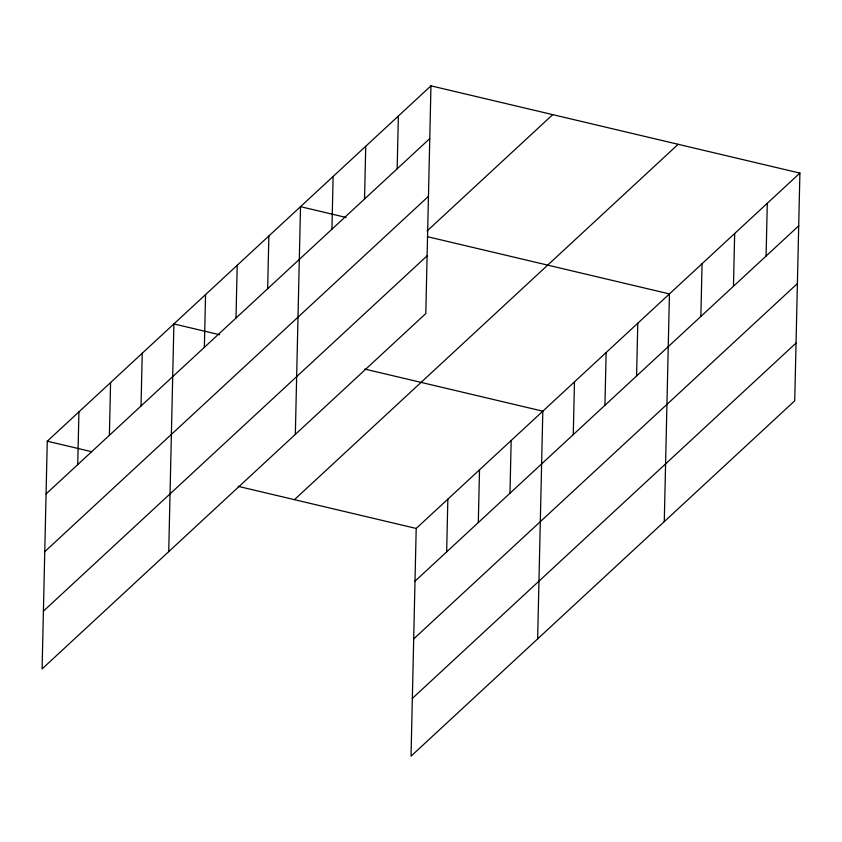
<?xml version="1.0" encoding="UTF-8"?>
<svg xmlns="http://www.w3.org/2000/svg" width="842" height="842" viewBox="0 0 842 842"><rect width="100%" height="100%" fill="white"/><g stroke="black" fill="none" stroke-linecap="round" stroke-linejoin="round"><path stroke-width="1.26" d="M430.967 85.842L47.268 441.197L42.1 668.906L425.799 313.55L430.967 85.842L799.9 173.094L794.732 400.803L411.033 756.158L416.201 528.45L799.9 173.094M77.727 464.626L78.927 411.875M109.386 435.303L110.576 382.563M141.035 405.991L142.235 353.251M168.726 551.636L173.894 323.928L219.541 334.727M204.353 347.357L205.543 294.616M236.002 318.044L237.202 265.293M267.661 288.722L268.861 235.981M295.342 434.367L300.51 206.669L346.167 217.468M331.927 229.203L333.127 176.462M364.544 198.996L365.744 146.255M397.161 168.8L398.361 116.049M446.66 551.878L447.849 499.127M478.309 522.556L479.508 469.815M509.968 493.244L511.168 440.503M537.649 638.889L542.816 411.18L364.754 369.07M573.276 434.609L574.476 381.868M604.935 405.297L606.135 352.545M636.584 375.974L637.783 323.233M664.275 521.619L669.443 293.921L427.378 236.665M700.86 316.455L702.06 263.714M733.477 286.248L734.666 233.508M766.083 256.052L767.283 203.301M46.068 493.938L429.778 138.593M44.763 551.678L428.462 196.333M427.052 231.013L552.72 114.638M43.405 611.166L427.115 255.81M294.447 499.653L678.157 144.308M415.001 581.191L798.7 225.845M413.685 638.931L797.395 283.575M412.338 698.418L796.048 343.062M47.268 441.197L91.652 451.691M238.128 486.339L416.201 528.45"/></g></svg>
